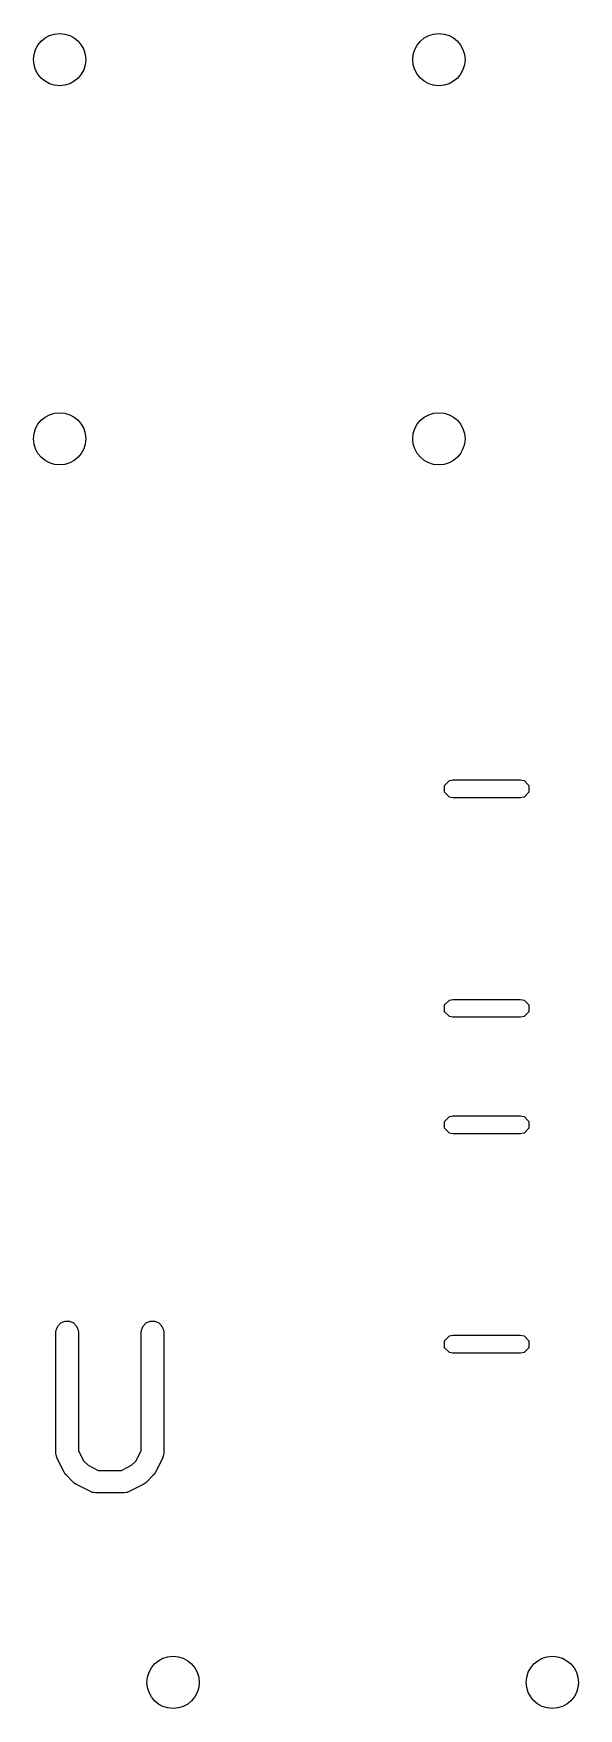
# Model space of a CAD drawing. Extents: x -0.08 to 2.06, y -0.11 to 2.56.
# Drawn here: x 1.6128 to 1.7565, y 2.0128 to 2.4545 of the extents above; entities that cross this region are included whole.
import ezdxf

# ---------------------------------------------------------------- set-up
doc = ezdxf.new("R2010")
doc.units = 0
doc.header["$MEASUREMENT"] = 0
doc.layers.add('BLACK', color=7, linetype='CONTINUOUS')

msp = doc.modelspace()

# ---------------------------------------------------------------- linework, layer by layer
at = {"layer": 'BLACK', "linetype": 'CONTINUOUS'}
for p, q in [((1.72116, 2.25622), (1.72244, 2.2575)), ((1.72244, 2.2575), (1.72334, 2.25768)), ((1.72334, 2.25768), (1.74122, 2.25768)), ((1.74122, 2.25768), (1.74213, 2.2575)), ((1.74213, 2.2575), (1.74341, 2.25622)), ((1.72116, 2.25441), (1.72116, 2.25622)), ((1.72244, 2.25313), (1.72116, 2.25441)), ((1.72334, 2.25295), (1.72244, 2.25313)), ((1.74122, 2.25295), (1.72334, 2.25295)), ((1.74213, 2.25313), (1.74122, 2.25295)), ((1.74341, 2.25441), (1.74213, 2.25313)), ((1.74341, 2.25622), (1.74341, 2.25441)), ((1.72116, 2.19834), (1.72244, 2.19962)), ((1.72116, 2.19654), (1.72116, 2.19834)), ((1.72244, 2.19526), (1.72116, 2.19654)), ((1.72244, 2.19962), (1.72334, 2.1998)), ((1.72334, 2.1998), (1.74122, 2.1998)), ((1.74122, 2.1998), (1.74213, 2.19962)), ((1.74213, 2.19962), (1.74341, 2.19834)), ((1.74341, 2.19654), (1.74213, 2.19526)), ((1.74341, 2.19834), (1.74341, 2.19654)), ((1.72334, 2.19508), (1.72244, 2.19526)), ((1.74122, 2.19508), (1.72334, 2.19508)), ((1.74213, 2.19526), (1.74122, 2.19508)), ((1.72116, 2.16764), (1.72244, 2.16891)), ((1.72244, 2.16891), (1.72334, 2.16909)), ((1.72334, 2.16909), (1.74122, 2.16909)), ((1.74122, 2.16909), (1.74213, 2.16891)), ((1.74213, 2.16891), (1.74341, 2.16764)), ((1.72116, 2.16583), (1.72116, 2.16764)), ((1.72244, 2.16455), (1.72116, 2.16583)), ((1.72334, 2.16437), (1.72244, 2.16455)), ((1.74213, 2.16455), (1.74122, 2.16437)), ((1.74341, 2.16583), (1.74213, 2.16455)), ((1.74341, 2.16764), (1.74341, 2.16583)), ((1.74122, 2.16437), (1.72334, 2.16437)), ((1.61872, 2.11201), (1.61878, 2.11259)), ((1.61872, 2.08014), (1.61872, 2.11201)), ((1.61878, 2.11259), (1.61922, 2.11366)), ((1.61922, 2.11366), (1.62003, 2.11447)), ((1.62003, 2.11447), (1.6211, 2.11491)), ((1.6211, 2.11491), (1.62225, 2.11491)), ((1.62225, 2.11491), (1.62331, 2.11447)), ((1.62331, 2.11447), (1.62413, 2.11366)), ((1.62413, 2.11366), (1.62457, 2.11259)), ((1.62457, 2.11259), (1.62463, 2.11201)), ((1.62463, 2.11201), (1.62463, 2.08084)), ((1.64122, 2.11201), (1.64127, 2.11259)), ((1.64122, 2.08084), (1.64122, 2.11201)), ((1.64127, 2.11259), (1.64171, 2.11366)), ((1.64171, 2.11366), (1.64253, 2.11447)), ((1.64253, 2.11447), (1.64359, 2.11491)), ((1.64359, 2.11491), (1.64475, 2.11491)), ((1.64475, 2.11491), (1.64581, 2.11447)), ((1.64581, 2.11447), (1.64662, 2.11366)), ((1.64662, 2.11366), (1.64707, 2.11259)), ((1.64707, 2.11259), (1.64712, 2.11201)), ((1.64712, 2.11201), (1.64712, 2.08014)), ((1.72116, 2.10976), (1.72244, 2.11104)), ((1.72116, 2.10795), (1.72116, 2.10976)), ((1.72244, 2.10668), (1.72116, 2.10795)), ((1.72244, 2.11104), (1.72334, 2.11122)), ((1.72334, 2.11122), (1.74122, 2.11122)), ((1.74122, 2.11122), (1.74213, 2.11104)), ((1.74213, 2.11104), (1.74341, 2.10976)), ((1.74341, 2.10795), (1.74213, 2.10668)), ((1.74341, 2.10976), (1.74341, 2.10795)), ((1.72334, 2.1065), (1.72244, 2.10668)), ((1.74122, 2.1065), (1.72334, 2.1065)), ((1.74213, 2.10668), (1.74122, 2.1065)), ((1.62463, 2.08084), (1.62597, 2.07814)), ((1.63987, 2.07814), (1.64122, 2.08084)), ((1.61878, 2.07957), (1.61872, 2.08014)), ((1.61882, 2.07947), (1.61878, 2.07957)), ((1.61882, 2.07936), (1.61882, 2.07947)), ((1.61903, 2.07882), (1.61882, 2.07936)), ((1.62091, 2.07507), (1.61903, 2.07882)), ((1.62597, 2.07814), (1.62717, 2.07695)), ((1.62717, 2.07695), (1.62987, 2.0756)), ((1.63597, 2.0756), (1.63867, 2.07695)), ((1.63867, 2.07695), (1.63987, 2.07814)), ((1.64681, 2.07882), (1.64494, 2.07507)), ((1.64702, 2.07936), (1.64681, 2.07882)), ((1.64707, 2.07957), (1.64702, 2.07947)), ((1.64702, 2.07947), (1.64702, 2.07936)), ((1.64712, 2.08014), (1.64707, 2.07957)), ((1.62106, 2.07483), (1.62091, 2.07507)), ((1.62109, 2.07475), (1.62106, 2.07483)), ((1.62116, 2.07467), (1.62109, 2.07475)), ((1.62121, 2.07458), (1.62116, 2.07467)), ((1.62127, 2.07453), (1.62121, 2.07458)), ((1.62146, 2.07431), (1.62127, 2.07453)), ((1.62333, 2.07243), (1.62146, 2.07431)), ((1.62356, 2.07225), (1.62333, 2.07243)), ((1.62361, 2.07219), (1.62356, 2.07225)), ((1.6237, 2.07213), (1.62361, 2.07219)), ((1.62378, 2.07206), (1.6237, 2.07213)), ((1.62385, 2.07203), (1.62378, 2.07206)), ((1.6241, 2.07188), (1.62385, 2.07203)), ((1.62785, 2.07), (1.6241, 2.07188)), ((1.62987, 2.0756), (1.63597, 2.0756)), ((1.64174, 2.07188), (1.63799, 2.07)), ((1.64199, 2.07203), (1.64174, 2.07188)), ((1.64206, 2.07206), (1.64199, 2.07203)), ((1.64214, 2.07213), (1.64206, 2.07206)), ((1.64223, 2.07219), (1.64214, 2.07213)), ((1.64228, 2.07225), (1.64223, 2.07219)), ((1.64251, 2.07243), (1.64228, 2.07225)), ((1.64438, 2.07431), (1.64251, 2.07243)), ((1.64457, 2.07453), (1.64438, 2.07431)), ((1.64463, 2.07458), (1.64457, 2.07453)), ((1.64468, 2.07467), (1.64463, 2.07458)), ((1.64475, 2.07475), (1.64468, 2.07467)), ((1.64478, 2.07483), (1.64475, 2.07475)), ((1.64494, 2.07507), (1.64478, 2.07483)), ((1.62839, 2.0698), (1.62785, 2.07)), ((1.6285, 2.06979), (1.62839, 2.0698)), ((1.6286, 2.06975), (1.6285, 2.06979)), ((1.62917, 2.06969), (1.6286, 2.06975)), ((1.63667, 2.06969), (1.62917, 2.06969)), ((1.63725, 2.06975), (1.63667, 2.06969)), ((1.63734, 2.06979), (1.63725, 2.06975)), ((1.63745, 2.0698), (1.63734, 2.06979)), ((1.63799, 2.07), (1.63745, 2.0698))]:
    msp.add_line(p, q, dxfattribs=at)
at = {"layer": 'BLACK'}
for centre in [(1.61969, 2.44764), (1.71969, 2.44764), (1.61969, 2.34764), (1.71969, 2.34764), (1.64961, 2.01969), (1.74961, 2.01969)]:
    msp.add_circle(centre, 0.00689, dxfattribs=at)

doc.saveas('drawing.dxf')
